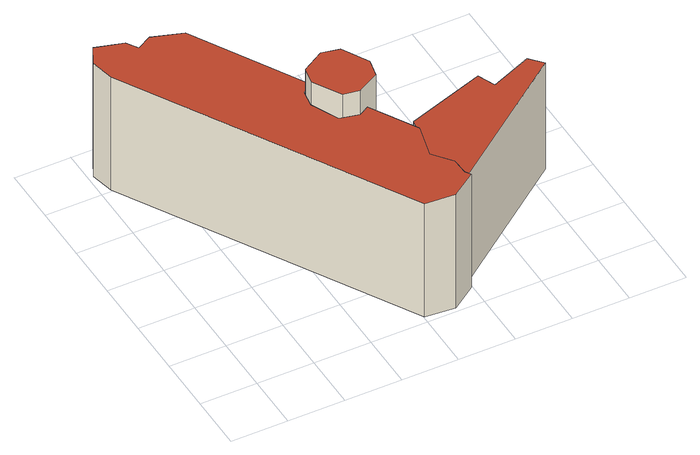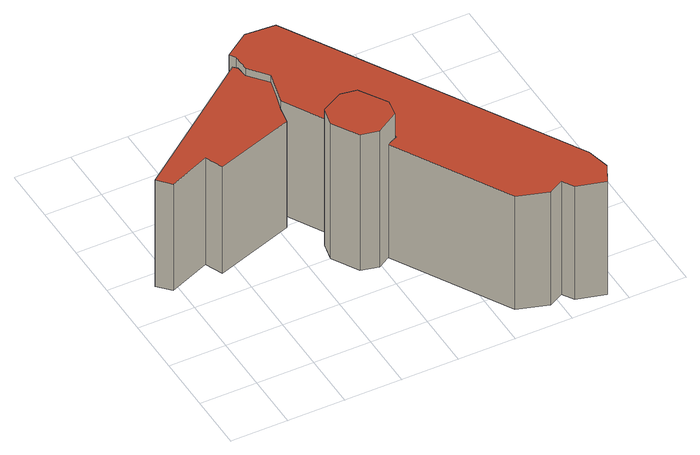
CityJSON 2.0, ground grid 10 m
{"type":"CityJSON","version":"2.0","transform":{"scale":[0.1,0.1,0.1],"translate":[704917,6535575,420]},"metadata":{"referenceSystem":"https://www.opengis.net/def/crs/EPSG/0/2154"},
"CityObjects":{
"building1":{"type":"Building","geometry":[{"type":"MultiSurface","lod":"2","boundaries":[[[0,1,2,3,4,5,6,7,8,9,10,11,12,13,14,15,16,17,18,19]],[[20,21,22,23,24,25,26,27]],[[28,29,30,31,32,33,34,35,36,37]],[[38,39,0,19]],[[39,40,1,0]],[[40,41,2,1]],[[41,42,3,2]],[[42,43,4,3]],[[43,44,5,4]],[[44,45,6,5]],[[45,46,7,6]],[[46,47,8,7]],[[47,48,9,8]],[[48,49,10,9]],[[49,50,11,10]],[[50,51,12,11]],[[51,52,13,12]],[[52,53,14,13]],[[53,54,15,14]],[[54,55,16,15]],[[55,56,17,16]],[[56,57,18,17]],[[57,38,19,18]],[[58,59,20,27]],[[59,60,21,20]],[[60,61,22,21]],[[61,62,23,22]],[[62,63,24,23]],[[63,64,25,24]],[[64,65,26,25]],[[65,58,27,26]],[[66,67,28,37]],[[67,68,29,28]],[[68,69,30,29]],[[69,70,31,30]],[[70,71,32,31]],[[71,72,33,32]],[[72,73,34,33]],[[73,74,35,34]],[[74,75,36,35]],[[75,66,37,36]],[[39,40,41,42,43,44,45,46,47,48,49,50,51,52,53,54,55,56,57,38]],[[59,60,61,62,63,64,65,58]],[[67,68,69,70,71,72,73,74,75,66]]],"semantics":{"surfaces":[{"type":"RoofSurface","distance_2d_scale":1.61,"slope_in_degrees":0.46,"area_in_square_meters":810.76},{"type":"RoofSurface","distance_2d_scale":1.61,"slope_in_degrees":4.65,"area_in_square_meters":77.6},{"type":"RoofSurface","distance_2d_scale":1.61,"slope_in_degrees":8.8,"area_in_square_meters":246.15},{"type":"WallSurface","height_in_meters":23.29,"area_in_square_meters":68.73},{"type":"WallSurface","height_in_meters":23.29,"area_in_square_meters":131.59},{"type":"WallSurface","height_in_meters":23.28,"area_in_square_meters":535.16},{"type":"WallSurface","height_in_meters":23.28,"area_in_square_meters":50.34},{"type":"WallSurface","height_in_meters":23.29,"area_in_square_meters":71},{"type":"WallSurface","height_in_meters":23.29,"area_in_square_meters":125.87},{"type":"WallSurface","height_in_meters":23.29,"area_in_square_meters":83.08},{"type":"WallSurface","height_in_meters":23.28,"area_in_square_meters":45.45},{"type":"WallSurface","height_in_meters":23.28,"area_in_square_meters":220.67},{"type":"WallSurface","height_in_meters":23.29,"area_in_square_meters":143.38},{"type":"WallSurface","height_in_meters":23.29,"area_in_square_meters":99.05},{"type":"WallSurface","height_in_meters":23.29,"area_in_square_meters":66.45},{"type":"WallSurface","height_in_meters":23.29,"area_in_square_meters":30.26},{"type":"WallSurface","height_in_meters":23.3,"area_in_square_meters":124.45},{"type":"WallSurface","height_in_meters":23.31,"area_in_square_meters":123.91},{"type":"WallSurface","height_in_meters":23.31,"area_in_square_meters":1322.19},{"type":"WallSurface","height_in_meters":23.31,"area_in_square_meters":95.21},{"type":"WallSurface","height_in_meters":23.3,"area_in_square_meters":87.51},{"type":"WallSurface","height_in_meters":23.3,"area_in_square_meters":119.54},{"type":"WallSurface","height_in_meters":23.29,"area_in_square_meters":56.96},{"type":"WallSurface","height_in_meters":28,"area_in_square_meters":126.43},{"type":"WallSurface","height_in_meters":28,"area_in_square_meters":85.34},{"type":"WallSurface","height_in_meters":27.98,"area_in_square_meters":156.57},{"type":"WallSurface","height_in_meters":27.92,"area_in_square_meters":79.67},{"type":"WallSurface","height_in_meters":27.91,"area_in_square_meters":121.24},{"type":"WallSurface","height_in_meters":27.93,"area_in_square_meters":94.47},{"type":"WallSurface","height_in_meters":27.98,"area_in_square_meters":146.7},{"type":"WallSurface","height_in_meters":28,"area_in_square_meters":91.03},{"type":"WallSurface","height_in_meters":21.93,"area_in_square_meters":66.03},{"type":"WallSurface","height_in_meters":21.94,"area_in_square_meters":635.04},{"type":"WallSurface","height_in_meters":21.94,"area_in_square_meters":19.32},{"type":"WallSurface","height_in_meters":21.94,"area_in_square_meters":43.32},{"type":"WallSurface","height_in_meters":21.94,"area_in_square_meters":97.04},{"type":"WallSurface","height_in_meters":21.94,"area_in_square_meters":138.83},{"type":"WallSurface","height_in_meters":21.94,"area_in_square_meters":68.01},{"type":"WallSurface","height_in_meters":21.94,"area_in_square_meters":319.29},{"type":"WallSurface","height_in_meters":21.93,"area_in_square_meters":72.39},{"type":"WallSurface","height_in_meters":21.93,"area_in_square_meters":173.24},{"type":"GroundSurface"}],"values":[0,1,2,3,4,5,6,7,8,9,10,11,12,13,14,15,16,17,18,19,20,21,22,23,24,25,26,27,28,29,30,31,32,33,34,35,36,37,38,39,40,41,41,41]}}]}
},
"vertices":[
[114,557,234],[168,539,234],[282,339,234],[262,330,234],[257,300,234],[280,251,234],[314,243,234],[332,253,234],[379,171,234],[364,111,234],[390,78,234],[391,49,234],[398,38,234],[354,8,234],[301,12,234],[18,504,234],[9,544,234],[26,577,234],[75,563,234],[88,543,234],[264,329,281],[259,299,281],[288,251,280],[316,246,280],[354,266,280],[361,299,280],[335,345,281],[303,352,281],[630,226,220],[399,52,220],[393,58,220],[391,78,220],[363,112,220],[381,173,220],[386,203,220],[524,249,220],[537,218,220],[610,248,220],[88,543,1],[114,557,1],[168,539,1],[282,339,1],[262,330,1],[257,300,1],[280,251,1],[314,243,1],[332,253,1],[379,171,1],[364,111,1],[390,78,1],[391,49,1],[398,38,1],[354,8,1],[301,12,1],[18,504,1],[9,544,1],[26,577,1],[75,563,1],[303,352,1],[264,329,1],[259,299,1],[288,251,1],[316,246,1],[354,266,1],[361,299,1],[335,345,1],[610,248,1],[630,226,1],[399,52,1],[393,58,1],[391,78,1],[363,112,1],[381,173,1],[386,203,1],[524,249,1],[537,218,1]
]}
